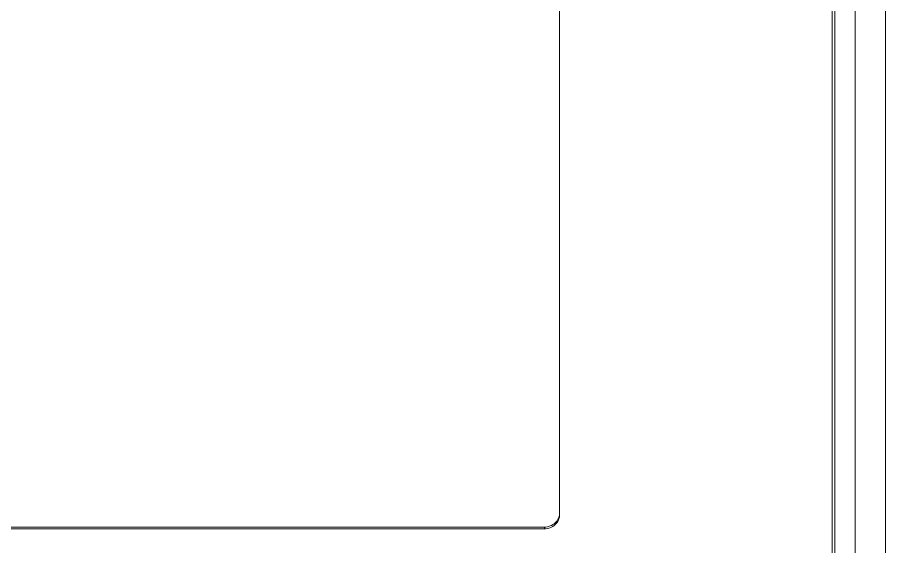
# Model space of a CAD drawing. Extents: x -681219 to -550379, y -242630 to -158199.
# Drawn here: x -671772.1 to -671686.9, y -214388.8 to -214336.8 of the extents above; entities that cross this region are included whole.
import ezdxf

# ---------------------------------------------------------------- set-up
doc = ezdxf.new("R2010")
doc.units = 0
doc.header["$LTSCALE"] = 1000
doc.linetypes.add('DASHED2', pattern=[9.525, 6.35, -3.175])
doc.layers.get('0').update_dxf_attribs({"linetype": 'CONTINUOUS'})
doc.layers.add('future', color=4, linetype='DASHED2', lineweight=0)

# ---------------------------------------------------------------- blocks, each defined once
blk = doc.blocks.new('A$Caddf9ae6')
at = {"color": 0}
for p, q in [((-365.564, -3219.967), (-491.483, -3219.967)), ((-365.564, -3219.967), (-491.483, -3219.967)), ((-490.032, -3222.967), (-369.751, -3222.967)), ((-490.032, -3222.967), (-369.751, -3222.967)), ((-370.691, -3224.967), (-489.092, -3224.967)), ((-489.092, -3224.967), (-370.691, -3224.967)), ((-370.892, -3225.217), (-488.823, -3225.217)), ((-370.892, -3225.217), (-488.823, -3225.217)), ((-469.324, -3251.967), (-390.39, -3251.967)), ((-469.324, -3251.967), (-390.39, -3251.967)), ((-470.734, -3366.467), (-470.734, -3253.467)), ((-470.734, -3366.467), (-470.734, -3253.467)), ((-470.734, -3253.467), (-470.563, -3253.467)), ((-470.563, -3253.467), (-470.734, -3253.467)), ((-470.563, -3366.467), (-470.563, -3253.467)), ((-470.563, -3253.467), (-470.563, -3366.467))]:
    blk.add_line(p, q, dxfattribs=at)
for centre in [(-469.324, -3253.467), (-469.324, -3253.467), (-469.153, -3253.467), (-469.153, -3253.467)]:
    blk.add_ellipse(centre, major_axis=(0, 1.5), ratio=0.939693, start_param=0, end_param=1.570796, dxfattribs=at)

msp = doc.modelspace()

# ---------------------------------------------------------------- block references
at = {"layer": 'future', "xscale": -1, "rotation": 270}
msp.add_blockref('A$Caddf9ae6', (-668466.9156, -213916.3249), dxfattribs=at)

doc.saveas('drawing.dxf')
